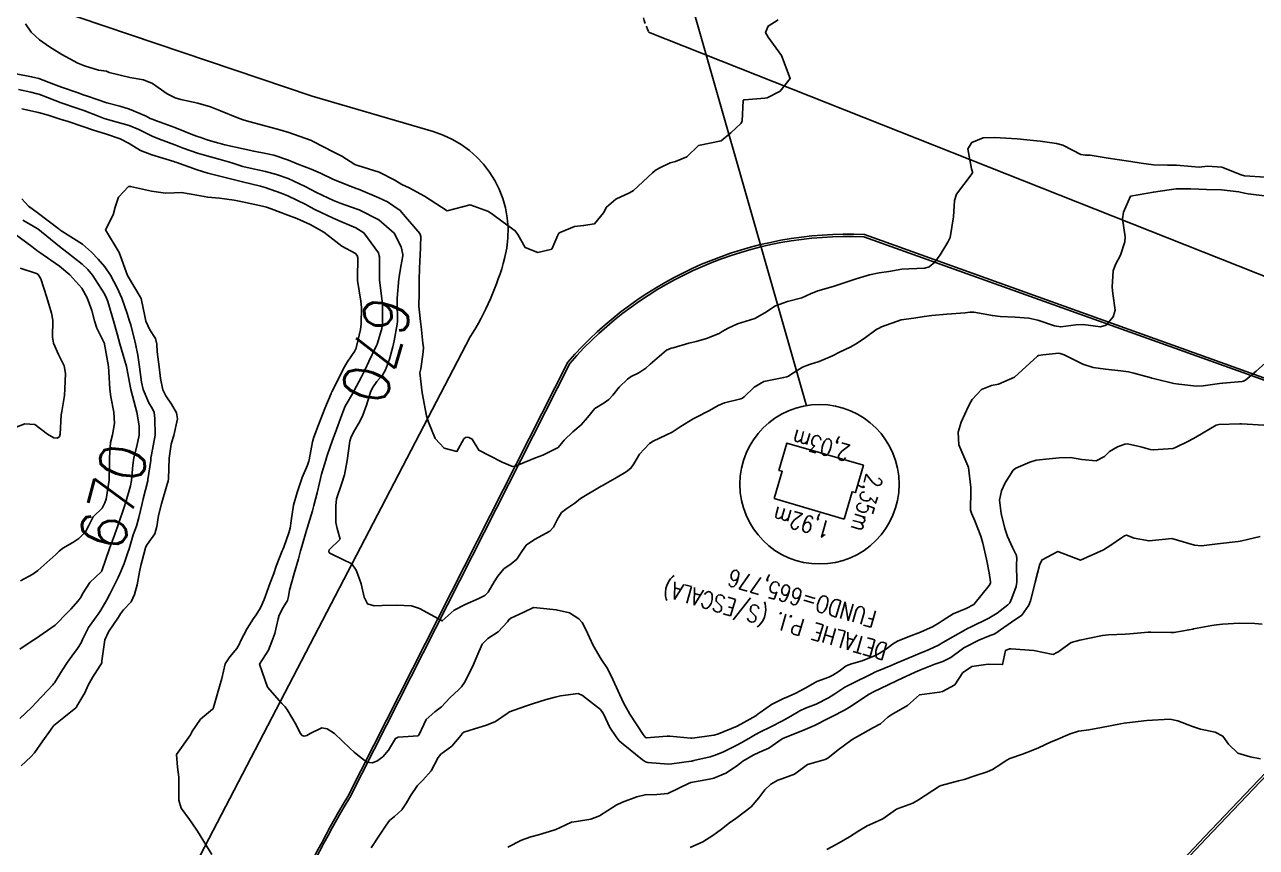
# Model space of a CAD drawing. Header units: metres. Extents: x 292545 to 299085, y 7450245 to 7463078.
# Drawn here: x 295519.6 to 295627.8, y 7462069.2 to 7462141.5 of the extents above; entities that cross this region are included whole.
import ezdxf
from ezdxf.enums import TextEntityAlignment as Align

# ---------------------------------------------------------------- set-up
doc = ezdxf.new("R2010")
doc.units = ezdxf.units.M
for name, pattern in [('CONTINUO', [0]), ('DASHED', [0.75, 0.5, -0.25]), ('TRACEJADO', [8.7, 8, -0.7])]:
    doc.linetypes.add(name, pattern=pattern)
for name, color, linetype in [('Area Verde e Lazer', 94, 'Continuous'), ('Cotas', 45, 'Continuous'), ('Curvas de Nivel 1m', 11, 'Continuous'), ('Curvas de Nivel 5m', 15, 'Continuous'), ('TEXTO', 45, 'Continuous'), ('Vias Primárias', 230, 'Continuous'), ('Vias Secundárias', 230, 'DASHED')]:
    doc.layers.add(name, color=color, linetype=linetype)
doc.styles.add('ROMANS', font='romans', dxfattribs={"height": 0.2})
doc.styles.add('Style-STANDARD', font='STANDARD.shx')

msp = doc.modelspace()

# ---------------------------------------------------------------- linework, layer by layer
at = {"layer": 'Area Verde e Lazer'}
msp.add_lwpolyline([(295623.29, 7462070.16), (295573.03, 7462016.81), (295567.7, 7462011.21, -0.225232), (295561.51, 7462008.83), (295542.91, 7462048.81, -0.21196), (295542.66, 7462062.72, -0.035445), (295548.2, 7462073.62), (295567.53, 7462111.75, -0.228628), (295593.37, 7462122.86), (295643.24, 7462104.99, -0.500009), (295642.33, 7462090.14)], format="xyb", close=True, dxfattribs=at)
at = {"layer": 'Curvas de Nivel 1m', "flags": 128}
for points, elevation in [([(295519.73, 7462141.57), (295520.21, 7462140.83), (295520.94, 7462140.16), (295521.82, 7462139.54), (295522.92, 7462138.86), (295524.31, 7462138.11), (295524.91, 7462137.86), (295526.14, 7462137.49), (295526.83, 7462137.41), (295526.9, 7462137.39), (295527.07, 7462137.3), (295528.9, 7462136.86), (295530.09, 7462136.64), (295530.89, 7462136.31), (295532.18, 7462135.42), (295532.88, 7462135.06), (295533.37, 7462134.91), (295534.87, 7462134.61), (295535.96, 7462134.28), (295536.86, 7462133.93), (295538.28, 7462133.35), (295538.85, 7462133.14), (295539.13, 7462133.05), (295540.85, 7462132.57), (295541.85, 7462132.31), (295542.84, 7462132.03), (295544.75, 7462131.36), (295544.83, 7462131.32), (295544.92, 7462131.27), (295546.82, 7462130.28), (295547.52, 7462129.94), (295548.64, 7462129.22), (295548.81, 7462129.15), (295548.91, 7462129.12), (295550.8, 7462128.53), (295552.15, 7462127.82), (295552.79, 7462127.46), (295553.42, 7462127.16), (295554.78, 7462126.42), (295556.76, 7462125.13), (295558.77, 7462125.66), (295560.39, 7462125.08), (295560.76, 7462124.81), (295561.67, 7462124.15), (295562.74, 7462123.39), (295562.96, 7462123.06), (295563.61, 7462121.93), (295564.72, 7462121.49), (295565.95, 7462121.78), (295566.47, 7462123.01), (295566.57, 7462123.18), (295566.74, 7462123.28), (295567.96, 7462123.78), (295568.75, 7462123.85), (295569.71, 7462124.01), (295570.49, 7462124.96), (295570.77, 7462125.47), (295571.57, 7462126.16), (295572.78, 7462126.73), (295573.12, 7462126.93), (295574.8, 7462128.47), (295575.04, 7462128.67), (295575.39, 7462128.9), (295576.36, 7462129.35), (295576.81, 7462129.47), (295577.81, 7462129.89), (295578.83, 7462130.87), (295580.84, 7462131.3), (295581.68, 7462132), (295582.55, 7462132.82), (295582.66, 7462133.02), (295582.75, 7462134.82), (295582.81, 7462134.89), (295582.87, 7462134.9), (295584.65, 7462135.03), (295584.88, 7462135.07), (295586.01, 7462135.66), (295586.9, 7462136.77), (295586.14, 7462138.78), (295584.95, 7462140.38), (295584.73, 7462140.79), (295584.96, 7462141.36), (295585.83, 7462141.91)], 668), ([(295518.9, 7462137.18), (295520.25, 7462136.92), (295520.89, 7462136.75), (295522.17, 7462136.26), (295522.89, 7462135.99), (295524.26, 7462135.52), (295524.88, 7462135.31), (295525.18, 7462135.21), (295526.87, 7462134.63), (295528.01, 7462134.32), (295528.86, 7462134.07), (295530.32, 7462133.44), (295530.68, 7462133.26), (295530.85, 7462133.19), (295531.24, 7462133.04), (295532.84, 7462132.47), (295534.41, 7462131.82), (295534.84, 7462131.67), (295535.05, 7462131.6), (295535.68, 7462131.38), (295536.59, 7462131.12), (295536.83, 7462131.05), (295537.24, 7462130.94), (295538.83, 7462130.59), (295539.77, 7462130.38), (295540.82, 7462130.17), (295541.53, 7462130.02), (295542.82, 7462129.58), (295543.58, 7462129.28), (295544.81, 7462128.8), (295545.63, 7462128.44), (295546.79, 7462127.9), (295548.48, 7462127.22), (295548.7, 7462127.14), (295548.78, 7462127.11), (295548.96, 7462127.04), (295550.77, 7462126.29), (295551.51, 7462125.93), (295552.62, 7462125.17), (295552.76, 7462125.03), (295554.37, 7462123.16), (295554.46, 7462122.88), (295554.39, 7462121.15), (295554.37, 7462120.81), (295554.31, 7462119.16), (295554.29, 7462117.54), (295554.27, 7462117.16), (295554.28, 7462116.78), (295554.46, 7462115.15), (295554.47, 7462114.99), (295554.63, 7462113.52), (295554.68, 7462113.15), (295554.68, 7462113.09), (295554.61, 7462112.54), (295554.46, 7462111.28), (295554.43, 7462111.15), (295554.37, 7462110.93), (295554.57, 7462109.15), (295554.96, 7462107.15), (295555.11, 7462106.57), (295555.7, 7462105.14), (295556.51, 7462104.31), (295557.62, 7462104.01), (295558.22, 7462105.11), (295558.38, 7462105.25), (295558.52, 7462105.27), (295558.67, 7462105.25), (295558.97, 7462105.1), (295559.54, 7462104.12), (295560.51, 7462103.64), (295561.58, 7462103.07), (295562.5, 7462102.69), (295562.82, 7462102.74), (295563.53, 7462103.05), (295564.51, 7462103.44), (295565.17, 7462103.69), (295566.52, 7462104.37), (295566.81, 7462104.71), (295567.03, 7462105), (295567.79, 7462105.74), (295568.54, 7462106.34), (295569.08, 7462106.98), (295569.74, 7462107.79), (295570.56, 7462108.29), (295570.96, 7462108.56), (295571.3, 7462108.95), (295571.86, 7462109.67), (295572.59, 7462110.37), (295572.93, 7462110.6), (295573.61, 7462110.93), (295574.2, 7462111.32), (295574.6, 7462111.68), (295576.04, 7462112.9), (295576.44, 7462113.07), (295576.62, 7462113.12), (295577.99, 7462113.51), (295578.63, 7462113.68), (295579.55, 7462113.94), (295580.64, 7462114.38), (295580.93, 7462114.54), (295581.45, 7462114.83), (295582.26, 7462115.21), (295582.65, 7462115.34), (295583.78, 7462115.68), (295584.66, 7462116.19), (295585.6, 7462116.79), (295586.67, 7462117.17), (295587.92, 7462117.51), (295588.67, 7462117.84), (295589.31, 7462118.11), (295590.68, 7462118.5), (295591.37, 7462118.72), (295592.34, 7462119.06), (295592.69, 7462119.18), (295593.86, 7462119.53), (295594.7, 7462119.69), (295595.55, 7462119.82), (295596.7, 7462120.01), (295597.3, 7462120.05), (295598.71, 7462120.11), (295599.11, 7462120.23), (295599.6, 7462120.62), (295600.07, 7462121.27), (295600.73, 7462122.38), (295600.85, 7462122.61), (295600.93, 7462122.8), (295601.23, 7462124.6), (295601.32, 7462126.05), (295601.5, 7462126.6), (295602.8, 7462128.3), (295602.92, 7462128.47), (295602.9, 7462128.58), (295602.81, 7462128.82), (295602.5, 7462130.59), (295602.84, 7462131.14), (295603.85, 7462131.56), (295604.84, 7462131.59), (295605.82, 7462131.53), (295606.84, 7462131.45), (295607.68, 7462131.37), (295608.84, 7462131.27), (295610.28, 7462131.05), (295610.83, 7462130.9), (295611.69, 7462130.48), (295612.43, 7462130.08), (295612.82, 7462130.04), (295613.25, 7462130.02), (295614.82, 7462129.78), (295615.6, 7462129.65), (295616.81, 7462129.47), (295617.73, 7462129.32), (295618.81, 7462129.17), (295620.03, 7462129.16), (295620.81, 7462129.16), (295622.15, 7462129.02), (295622.81, 7462128.99), (295623.54, 7462129.06), (295624.81, 7462128.98), (295626.51, 7462128.3), (295626.8, 7462128.22), (295628.64, 7462128.11)], 669), ([(295519.41, 7462134.11), (295520.87, 7462133.79), (295521.72, 7462133.54), (295522.85, 7462133.15), (295523.37, 7462133.01), (295524.84, 7462132.52), (295525.6, 7462132.25), (295526.84, 7462131.86), (295528.04, 7462131.47), (295528.83, 7462131.06), (295529.82, 7462130.44), (295530.82, 7462130.06), (295532.75, 7462129.47), (295532.81, 7462129.45), (295532.93, 7462129.41), (295534.8, 7462128.73), (295535.73, 7462128.45), (295536.8, 7462128.18), (295538.32, 7462127.81), (295538.79, 7462127.7), (295540.36, 7462127.32), (295540.78, 7462127.2), (295542.18, 7462126.7), (295542.77, 7462126.46), (295544.35, 7462125.69), (295544.76, 7462125.47), (295545.14, 7462125.27), (295546.75, 7462124.49), (295547.64, 7462124.13), (295548.74, 7462123.66), (295549.44, 7462123.21), (295550.72, 7462121.46), (295550.8, 7462121.2), (295550.81, 7462121.1), (295550.82, 7462119.2), (295550.83, 7462119.06), (295551.06, 7462117.2), (295551.09, 7462116.77), (295551.08, 7462115.2), (295551.02, 7462114.81), (295550.63, 7462113.52), (295550.54, 7462113.28), (295550.5, 7462113.2), (295549.89, 7462111.92), (295549.55, 7462111.21), (295549.23, 7462110.57), (295548.57, 7462109.32), (295548.52, 7462109.22), (295547.81, 7462107.98), (295547.5, 7462107.24), (295546.91, 7462105.62), (295546.77, 7462105.25), (295546.52, 7462104.5), (295546.2, 7462103.56), (295546.11, 7462103.25), (295545.73, 7462102.02), (295545.55, 7462101.26), (295545.35, 7462100.37), (295545.05, 7462099.26), (295544.92, 7462098.8), (295544.46, 7462097.27), (295544.45, 7462097.25), (295544.43, 7462097.19), (295544, 7462095.68), (295543.89, 7462095.28), (295543.69, 7462094.57), (295543.32, 7462093.29), (295542.91, 7462091.83), (295542.82, 7462091.29), (295542.73, 7462090.93), (295542.35, 7462090.32), (295542, 7462089.64), (295541.91, 7462089.3), (295541.61, 7462088.02), (295541.35, 7462087.31), (295541.07, 7462086.55), (295540.28, 7462085.32), (295540.99, 7462083.31), (295542.25, 7462081.88), (295542.53, 7462081.58), (295542.73, 7462081.29), (295543.49, 7462080.01), (295543.86, 7462079.28), (295544.02, 7462079.08), (295544.21, 7462079.02), (295544.42, 7462079.06), (295544.74, 7462079.26), (295545.74, 7462079.74), (295546.22, 7462079.66), (295546.85, 7462079.24), (295548.2, 7462077.96), (295548.6, 7462077.62), (295549.05, 7462077.22), (295549.7, 7462076.72), (295550.18, 7462076.67), (295550.58, 7462076.81), (295551.11, 7462077.19), (295551.6, 7462077.78), (295552.21, 7462078.82), (295552.45, 7462078.93), (295554.21, 7462079.05), (295554.31, 7462079.16), (295554.91, 7462080.47), (295555.68, 7462081.14), (295556.25, 7462081.59), (295556.99, 7462082.38), (295557.79, 7462083.11), (295558.03, 7462083.35), (295558.27, 7462083.71), (295559, 7462085.1), (295559.37, 7462086.02), (295559.85, 7462087.09), (295560.32, 7462087.58), (295561.23, 7462088.16), (295562.05, 7462089.06), (295562.17, 7462089.23), (295562.34, 7462089.38), (295563.49, 7462089.9), (295564.35, 7462090.31), (295565.52, 7462090.2), (295566.34, 7462090.11), (295567.5, 7462089.84), (295568.34, 7462089.31), (295568.61, 7462088.99), (295568.93, 7462088.38), (295569.58, 7462086.98), (295570.3, 7462085.78), (295570.83, 7462084.96), (295571.32, 7462084), (295571.77, 7462082.95), (295572.25, 7462081.93), (295572.81, 7462080.93), (295573.97, 7462079.17), (295574.15, 7462078.92), (295574.21, 7462078.87), (295574.28, 7462078.86), (295574.98, 7462078.91), (295576.1, 7462079.02), (295576.21, 7462079.01), (295576.32, 7462079), (295577.55, 7462078.88), (295578.17, 7462078.83), (295578.21, 7462078.83), (295578.25, 7462078.84), (295578.52, 7462078.87), (295579.98, 7462079.08), (295580.22, 7462079.11), (295580.59, 7462079.21), (295582.22, 7462079.9), (295582.83, 7462080.21), (295583.87, 7462080.8), (295584.08, 7462080.96), (295584.24, 7462081.08), (295585.26, 7462081.78), (295586.26, 7462082.3), (295586.59, 7462082.45), (295587.34, 7462082.76), (295588.27, 7462083.26), (295589.22, 7462083.8), (295590.28, 7462084.2), (295590.65, 7462084.36), (295591.19, 7462084.72), (295591.81, 7462085.2), (295592.29, 7462085.36), (295593.22, 7462085.62), (295594.3, 7462086.07), (295594.71, 7462086.26), (295595.36, 7462086.67), (295595.87, 7462087.1), (295596.31, 7462087.34), (295597.24, 7462087.73), (295598.33, 7462088.15), (295598.67, 7462088.29), (295599.39, 7462088.62), (295599.99, 7462088.96), (295600.34, 7462089.2), (295601.2, 7462089.74), (295602.35, 7462090.22), (295603.03, 7462090.58), (295604.37, 7462092.23), (295604.48, 7462092.45), (295604.5, 7462092.56), (295604.38, 7462093.34), (295604.13, 7462094.56), (295603.82, 7462095.97), (295603.64, 7462096.57), (295603.11, 7462097.91), (295602.81, 7462098.58), (295602.74, 7462098.87), (295602.76, 7462100.59), (295602.75, 7462100.86), (295602.54, 7462102.59), (295602.5, 7462102.76), (295601.71, 7462104.6), (295601.65, 7462105.71), (295601.9, 7462106.59), (295602.56, 7462107.98), (295602.77, 7462108.37), (295602.89, 7462108.58), (295603.69, 7462109.45), (295604.58, 7462109.79), (295605.2, 7462109.93), (295606.59, 7462110.54), (295608.61, 7462112.38), (295608.69, 7462112.43), (295609.09, 7462112.51), (295610.48, 7462112.63), (295610.61, 7462112.61), (295610.97, 7462112.49), (295612.61, 7462111.68), (295613.51, 7462111.37), (295614.6, 7462111.23), (295615.93, 7462111.09), (295616.6, 7462111), (295617.09, 7462110.9), (295618.59, 7462110.48), (295618.66, 7462110.46), (295618.91, 7462110.4), (295620.59, 7462109.99), (295621.04, 7462109.91), (295622.58, 7462109.75), (295623.16, 7462109.76), (295624.59, 7462109.98), (295624.89, 7462110.01), (295626.59, 7462110.15), (295626.71, 7462110.18), (295626.91, 7462110.3), (295627.83, 7462111.06), (295628.61, 7462111.77)], 671), ([(295519.34, 7462076.41), (295520.19, 7462077.19), (295520.52, 7462077.56), (295521.25, 7462078.59), (295521.91, 7462079.53), (295522.03, 7462079.72), (295522.22, 7462079.95), (295523.1, 7462080.66), (295524.14, 7462081.51), (295524.19, 7462081.57), (295524.24, 7462081.65), (295524.93, 7462082.83), (295525.22, 7462083.5), (295525.6, 7462084.17), (295526.29, 7462085.21), (295526.4, 7462085.38), (295526.44, 7462085.49), (295526.44, 7462085.64), (295526.7, 7462087.48), (295527.02, 7462088.18), (295527.9, 7462089.47), (295528.06, 7462089.74), (295528.34, 7462090.11), (295529, 7462090.8), (295529.3, 7462091.45), (295529.53, 7462092.29), (295529.74, 7462093.45), (295529.85, 7462093.99), (295530.22, 7462095.44), (295530.27, 7462095.58), (295530.41, 7462095.84), (295531.08, 7462096.77), (295531.26, 7462097.43), (295531.4, 7462098.39), (295531.66, 7462099.42), (295532.18, 7462101.13), (295532.26, 7462101.41), (295532.28, 7462101.6), (295532.33, 7462103.41), (295532.52, 7462104.66), (295532.7, 7462105.23), (295532.76, 7462105.41), (295533.08, 7462106.87), (295533, 7462107.41), (295532.56, 7462108.17), (295532.06, 7462108.91), (295531.79, 7462109.42), (295531.57, 7462110.41), (295531.45, 7462111.43), (295531.29, 7462112.75), (295531.26, 7462113.43), (295531.14, 7462113.94), (295530.64, 7462114.68), (295530.3, 7462115.44), (295530.21, 7462115.88), (295529.87, 7462117.45), (295528.69, 7462119.46), (295527.96, 7462121.47), (295526.74, 7462123.48), (295527.43, 7462124.8), (295527.6, 7462125.47), (295527.89, 7462126.35), (295528.78, 7462127.27), (295528.96, 7462127.28), (295530.78, 7462126.88), (295532.03, 7462126.68), (295532.78, 7462126.72), (295533.42, 7462126.76), (295534.77, 7462126.53), (295535.73, 7462126.33), (295536.77, 7462126.24), (295538.04, 7462126.08), (295538.77, 7462125.93), (295540.54, 7462125.55), (295540.76, 7462125.49), (295540.89, 7462125.45), (295541.31, 7462125.31), (295542.76, 7462124.77), (295543.56, 7462124.48), (295544.74, 7462123.94), (295545.94, 7462123.26), (295546.73, 7462122.64), (295547.52, 7462122.03), (295548.71, 7462121.4), (295548.87, 7462121.22), (295548.92, 7462121.01), (295548.88, 7462119.22), (295548.89, 7462119.01), (295549.17, 7462117.21), (295549.23, 7462116.64), (295549.22, 7462115.21), (295549.14, 7462114.71), (295548.8, 7462113.22), (295548.76, 7462113.08), (295548.62, 7462112.79), (295547.99, 7462111.84), (295547.64, 7462111.23), (295546.71, 7462109.39), (295546.63, 7462109.25), (295546.61, 7462109.21), (295546.57, 7462109.11), (295546.02, 7462107.78), (295545.82, 7462107.26), (295545.45, 7462106.35), (295545.04, 7462105.26), (295544.93, 7462104.85), (295544.63, 7462103.27), (295544.6, 7462103.17), (295544.5, 7462102.81), (295544.03, 7462101.72), (295543.88, 7462101.28), (295543.59, 7462100.41), (295543.26, 7462099.29), (295543.07, 7462097.92), (295542.96, 7462097.29), (295542.84, 7462096.88), (295542.41, 7462095.61), (295542.32, 7462095.39), (295542.28, 7462095.3), (295541.75, 7462093.95), (295541.53, 7462093.31), (295541.22, 7462092.47), (295540.81, 7462091.32), (295540.68, 7462091), (295540.35, 7462090.29), (295539.98, 7462089.68), (295539.75, 7462089.33), (295539.19, 7462088.47), (295538.6, 7462087.34), (295538.52, 7462087.13), (295538.3, 7462086.72), (295537.66, 7462085.98), (295537.27, 7462085.36), (295536.98, 7462084.07), (295536.77, 7462083.36), (295536.24, 7462081.53), (295536.2, 7462081.41), (295536.15, 7462081.37), (295535.1, 7462080.51), (295534.34, 7462079.39), (295534.3, 7462079.3), (295534.21, 7462079.12), (295532.99, 7462077.41), (295533.07, 7462076.3), (295533.2, 7462075.4), (295533.18, 7462074.38), (295533.19, 7462073.4), (295533.41, 7462072.68), (295534.13, 7462071.68), (295534.34, 7462071.39), (295534.83, 7462070.67), (295535.61, 7462069.37), (295536.09, 7462068.62)], 672), ([(295519.23, 7462080.57), (295520.24, 7462081.52), (295520.26, 7462081.54), (295520.28, 7462081.56), (295520.66, 7462081.97), (295522.12, 7462083.53), (295522.19, 7462083.6), (295522.27, 7462083.7), (295522.97, 7462084.84), (295523.42, 7462085.52), (295523.78, 7462086.03), (295524.3, 7462086.71), (295524.61, 7462087.21), (295524.73, 7462087.51), (295525.27, 7462088.56), (295525.94, 7462089.49), (295526.11, 7462089.72), (295526.34, 7462090.09), (295526.86, 7462090.98), (295527.12, 7462091.48), (295527.86, 7462092.95), (295528.11, 7462093.46), (295528.39, 7462094.17), (295528.72, 7462095.13), (295528.82, 7462095.46), (295529.19, 7462096.69), (295529.46, 7462097.45), (295529.68, 7462098.2), (295529.97, 7462099.44), (295530.06, 7462099.84), (295530.46, 7462101.44), (295530.47, 7462101.54), (295530.72, 7462103.22), (295530.74, 7462103.44), (295530.8, 7462103.73), (295531.1, 7462105.43), (295531.08, 7462106.9), (295531.02, 7462107.43), (295530.88, 7462107.76), (295530.56, 7462108.28), (295530.06, 7462109.45), (295529.91, 7462110.11), (295529.75, 7462111.45), (295529.58, 7462112.48), (295529.38, 7462113.45), (295528.97, 7462115.12), (295528.87, 7462115.46), (295528.65, 7462116.14), (295528.18, 7462117.46), (295527.77, 7462118.37), (295527.19, 7462119.48), (295526.7, 7462120.21), (295526.12, 7462120.9), (295525.53, 7462121.5), (295524.72, 7462122.2), (295522.9, 7462123.37), (295522.74, 7462123.48), (295522.67, 7462123.53), (295520.76, 7462125), (295520.43, 7462125.22), (295519.99, 7462125.56), (295519.4, 7462126.2)], 671), ([(295519.29, 7462092.65), (295520.38, 7462093.25), (295520.82, 7462093.55), (295522.4, 7462094.95), (295522.68, 7462095.25), (295522.99, 7462095.52), (295523.89, 7462096.03), (295524.42, 7462096.38), (295524.98, 7462096.95), (295525.3, 7462097.5), (295525.66, 7462098.28), (295526.45, 7462099.02), (295526.69, 7462099.49), (295526.8, 7462099.83), (295527.07, 7462101.48), (295527.1, 7462102.87), (295527.09, 7462103.47), (295527.19, 7462104.8), (295527.37, 7462105.47), (295527.55, 7462106.46), (295527.47, 7462107.47), (295527.23, 7462108.81), (295527.14, 7462109.47), (295527.05, 7462111.01), (295527, 7462111.48), (295526.66, 7462113.44), (295526.65, 7462113.48), (295526.62, 7462113.55), (295526, 7462114.85), (295525.79, 7462115.49), (295525.54, 7462116.38), (295525.15, 7462117.5), (295524.68, 7462118.34), (295523.61, 7462119.52), (295522.7, 7462120.27), (295520.88, 7462121.55), (295520.71, 7462121.67), (295520.28, 7462122), (295518.74, 7462123.14)], 669), ([(295518.53, 7462105.99), (295519.67, 7462106.44), (295520.54, 7462106.38), (295521.65, 7462105.54), (295522.2, 7462105.21), (295522.52, 7462105.19), (295522.72, 7462105.33), (295522.77, 7462105.53), (295522.86, 7462107.22), (295522.91, 7462107.53), (295523.15, 7462108.94), (295523.19, 7462109.52), (295523.25, 7462110.86), (295523.13, 7462111.52), (295522.61, 7462112.54), (295522.19, 7462113.53), (295522.1, 7462114.06), (295522.13, 7462115.54), (295522.02, 7462116.17), (295521.59, 7462117.54), (295521.06, 7462119.18), (295520.83, 7462119.55), (295520.69, 7462119.63), (295519.24, 7462120.11)], 668), ([(295550.09, 7462069.2), (295550.89, 7462070.42), (295551.39, 7462071.19), (295551.71, 7462071.6), (295552.13, 7462071.95), (295552.77, 7462072.54), (295553.18, 7462073.17), (295553.54, 7462073.78), (295554.16, 7462074.68), (295554.61, 7462075.15), (295555.35, 7462075.97), (295555.97, 7462077.13), (295556.2, 7462077.43), (295557.18, 7462078.14), (295558, 7462079.11), (295558.09, 7462079.24), (295558.22, 7462079.35), (295559.53, 7462079.78), (295560.23, 7462079.98), (295561.01, 7462080.29), (295562.12, 7462081.06), (295562.19, 7462081.11), (295562.24, 7462081.15), (295563.64, 7462081.66), (295564.25, 7462081.85), (295565.46, 7462082.22), (295566.25, 7462082.45), (295566.72, 7462082.54), (295568.26, 7462082.75), (295568.65, 7462082.59), (295570.24, 7462081.35), (295570.48, 7462080.97), (295571.04, 7462079.78), (295571.6, 7462078.95), (295571.87, 7462078.61), (295572.21, 7462078.31), (295573.92, 7462076.92), (295574.19, 7462076.77), (295574.4, 7462076.71), (295576.19, 7462076.55), (295576.5, 7462076.58), (295578.19, 7462076.81), (295578.24, 7462076.82), (295578.43, 7462076.87), (295579.85, 7462077.2), (295580.2, 7462077.3), (295580.98, 7462077.61), (295582.21, 7462078.21), (295582.6, 7462078.42), (295583.25, 7462078.81), (295583.85, 7462079.17), (295584.22, 7462079.36), (295585.18, 7462079.83), (295586.23, 7462080.35), (295586.96, 7462080.77), (295587.75, 7462081.24), (295588.24, 7462081.46), (295589.16, 7462081.83), (295590.26, 7462082.38), (295590.48, 7462082.51), (295590.8, 7462082.72), (295591.69, 7462083.3), (295592.27, 7462083.61), (295594.12, 7462084.52), (295594.28, 7462084.6), (295594.34, 7462084.62), (295594.47, 7462084.68), (295595.75, 7462085.21), (295596.29, 7462085.44), (295597.69, 7462086.03), (295598.3, 7462086.29), (295598.54, 7462086.38), (295599.09, 7462086.62), (295599.91, 7462087.01), (295600.31, 7462087.23), (295601.18, 7462087.74), (295602.33, 7462088.39), (295602.46, 7462088.46), (295602.74, 7462088.58), (295604.34, 7462089.38), (295605.08, 7462089.82), (295606.02, 7462090.54), (295606.18, 7462090.72), (295606.36, 7462091.13), (295606.75, 7462092.16), (295606.81, 7462092.54), (295606.78, 7462094.15), (295606.8, 7462094.54), (295606.76, 7462094.89), (295606.41, 7462095.58), (295605.97, 7462096.54), (295605.74, 7462097.24), (295605.43, 7462098.55), (295605.29, 7462099.73), (295605.45, 7462100.55), (295605.78, 7462101.25), (295606.49, 7462102.36), (295606.71, 7462102.54), (295607.94, 7462103.08), (295608.5, 7462103.24), (295609.64, 7462103.37), (295610.51, 7462103.45), (295611.52, 7462103.47), (295612.51, 7462103.32), (295613.76, 7462103.2), (295614.51, 7462103.58), (295614.94, 7462104.02), (295615.64, 7462104.43), (295616.28, 7462104.66), (295616.53, 7462104.68), (295617.69, 7462104.41), (295618.52, 7462104.18), (295618.78, 7462104.14), (295620.52, 7462104.27), (295620.59, 7462104.3), (295620.74, 7462104.37), (295621.93, 7462104.95), (295622.53, 7462105.27), (295624.32, 7462106.32), (295624.54, 7462106.37), (295626.4, 7462106.45), (295626.54, 7462106.45), (295628.49, 7462106.33)], 672), ([(295562.1, 7462069.25), (295563.28, 7462069.87), (295564.11, 7462070.16), (295564.79, 7462070.35), (295566.12, 7462070.75), (295566.31, 7462070.82), (295566.69, 7462071), (295567.67, 7462071.45), (295568.13, 7462071.53), (295569.39, 7462071.71), (295570.13, 7462072.02), (295571.6, 7462072.95), (295572.15, 7462073.23), (295573.41, 7462073.67), (295574.15, 7462073.87), (295575.18, 7462073.89), (295576.15, 7462073.98), (295578.02, 7462074.87), (295578.12, 7462074.92), (295578.16, 7462074.93), (295579.79, 7462075.23), (295580.17, 7462075.32), (295581.25, 7462075.76), (295582.19, 7462076.38), (295582.43, 7462076.58), (295582.74, 7462076.81), (295583.65, 7462077.35), (295584.2, 7462077.6), (295585.03, 7462077.97), (295586.19, 7462078.78), (295586.25, 7462078.81), (295588.22, 7462079.6), (295589.02, 7462079.95), (295590.23, 7462080.55), (295590.35, 7462080.61), (295590.57, 7462080.73), (295591.67, 7462081.29), (295592.25, 7462081.65), (295592.88, 7462082.08), (295593.83, 7462082.69), (295594.27, 7462082.93), (295595.44, 7462083.5), (295596.28, 7462083.9), (295597.86, 7462084.64), (295598.28, 7462084.82), (295599.59, 7462085.32), (295600.29, 7462085.58), (295600.99, 7462085.91), (295601.92, 7462086.59), (295602.14, 7462086.76), (295602.31, 7462086.85), (295603.45, 7462087.44), (295604.32, 7462087.78), (295604.88, 7462088), (295605.66, 7462088.55), (295606.05, 7462088.83), (295606.34, 7462089.01), (295607.23, 7462089.65), (295607.85, 7462090.52), (295607.99, 7462090.89), (295608.37, 7462092.38), (295608.4, 7462092.52), (295608.81, 7462094.11), (295609.03, 7462094.51), (295610.41, 7462095.24), (295612.4, 7462094.47), (295614.41, 7462095.37), (295615.07, 7462095.78), (295615.98, 7462096.42), (295616.25, 7462096.6), (295616.43, 7462096.65), (295617.12, 7462096.41), (295618.42, 7462096.16), (295620.42, 7462096.37), (295622.42, 7462095.78), (295623.03, 7462095.73), (295624.42, 7462095.91), (295626.23, 7462096.11), (295626.42, 7462096.14), (295626.55, 7462096.17), (295627.07, 7462096.29), (295628.17, 7462096.54)], 673), ([(295578.1, 7462069.24), (295579.23, 7462069.74), (295580.11, 7462070.3), (295580.43, 7462070.53), (295580.87, 7462070.84), (295581.57, 7462071.39), (295582.13, 7462071.79), (295583.45, 7462072.81), (295584.15, 7462073.59), (295584.66, 7462074.29), (295585.2, 7462074.79), (295585.82, 7462075.14), (295586.17, 7462075.27), (295587.27, 7462075.67), (295588.19, 7462076.36), (295588.41, 7462076.53), (295589.15, 7462076.74), (295589.96, 7462076.97), (295590.2, 7462077.08), (295591.11, 7462077.82), (295592.21, 7462078.63), (295592.33, 7462078.71), (295594.22, 7462079.76), (295594.81, 7462080.1), (295595.48, 7462080.67), (295595.92, 7462080.98), (295596.24, 7462081.16), (295597.2, 7462081.7), (295598.26, 7462082.63), (295600, 7462082.88), (295600.27, 7462082.94), (295601.34, 7462083.53), (295602.06, 7462084.59), (295602.19, 7462084.68), (295602.28, 7462084.74), (295602.84, 7462085.14), (295604.29, 7462085.34), (295605.55, 7462085.29), (295605.81, 7462086.54), (295606.17, 7462086.67), (295606.31, 7462086.69), (295608.3, 7462086.52), (295610, 7462086.19), (295610.3, 7462086.35), (295610.39, 7462086.4), (295610.52, 7462086.49), (295611.56, 7462087.23), (295612.32, 7462087.45), (295613.17, 7462087.61), (295614.32, 7462087.86), (295614.85, 7462087.91), (295616.33, 7462087.98), (295616.73, 7462088.01), (295618.33, 7462088.14), (295618.57, 7462088.15), (295620.33, 7462088.1), (295620.58, 7462088.11), (295621.93, 7462088.35), (295622.27, 7462088.41), (295622.33, 7462088.43), (295623.93, 7462088.74), (295624.34, 7462088.8), (295624.87, 7462088.86), (295626.34, 7462088.93), (295627.71, 7462088.91), (295628.34, 7462088.85)], 674)]:
    msp.add_lwpolyline(points, dxfattribs=dict(at, elevation=elevation))
at = {"layer": 'Curvas de Nivel 5m', "flags": 128}
for points, elevation in [([(295519.12, 7462135.81), (295520.19, 7462135.56), (295520.74, 7462135.41), (295520.88, 7462135.38), (295521.14, 7462135.29), (295522.87, 7462134.62), (295524.23, 7462134.15), (295524.86, 7462133.94), (295526.05, 7462133.49), (295526.63, 7462133.26), (295526.85, 7462133.19), (295527.24, 7462133.08), (295528.84, 7462132.62), (295529.68, 7462132.28), (295530.84, 7462131.7), (295531.49, 7462131.42), (295532.83, 7462130.93), (295533.57, 7462130.65), (295534.82, 7462130.21), (295535.46, 7462130.02), (295536.82, 7462129.66), (295537.84, 7462129.35), (295538.81, 7462129.04), (295539.19, 7462128.95), (295540.8, 7462128.6), (295541.77, 7462128.33), (295542.79, 7462127.97), (295544.29, 7462127.27), (295544.78, 7462127.02), (295545.29, 7462126.75), (295546.77, 7462126.05), (295547.35, 7462125.82), (295548.76, 7462125.32), (295549.04, 7462125.22), (295550.75, 7462124.36), (295552.11, 7462123.19), (295552.72, 7462121.98), (295552.86, 7462121.32), (295552.86, 7462121.18), (295552.7, 7462120.26), (295552.54, 7462119.34), (295552.51, 7462119.18), (295552.38, 7462117.47), (295552.37, 7462117.18), (295552.4, 7462115.43), (295552.38, 7462115.18), (295552.1, 7462113.72), (295551.98, 7462113.19), (295551.69, 7462112.11), (295551.34, 7462111.19), (295551.07, 7462110.71), (295550.58, 7462110.15), (295550.19, 7462109.59), (295550.03, 7462109.21), (295549.68, 7462108.08), (295549.34, 7462107.21), (295549.1, 7462106.65), (295548.53, 7462105.71), (295548.3, 7462105.22), (295548.22, 7462104.92), (295547.99, 7462103.23), (295547.75, 7462101.96), (295547.51, 7462101.23), (295547.05, 7462099.84), (295546.97, 7462099.24), (295546.97, 7462097.78), (295547.11, 7462097.24), (295547.35, 7462096.31), (295546.4, 7462095.38), (295546.38, 7462095.27), (295546.38, 7462095.25), (295546.4, 7462095.12), (295546.7, 7462094.95), (295548.39, 7462094.13), (295548.76, 7462093.6), (295548.92, 7462093.22), (295549.2, 7462092.39), (295549.47, 7462091.21), (295549.77, 7462090.63), (295550.35, 7462090.47), (295551.05, 7462090.49), (295552.35, 7462090.51), (295553.63, 7462090.45), (295554.34, 7462090.22), (295556.33, 7462089.13), (295557.37, 7462090.09), (295558.35, 7462090.57), (295559.55, 7462091.09), (295560.08, 7462091.36), (295560.36, 7462091.67), (295560.89, 7462092.56), (295561.21, 7462093.07), (295561.75, 7462093.71), (295562.39, 7462094.15), (295562.89, 7462094.56), (295563.21, 7462095.05), (295563.69, 7462095.77), (295564.42, 7462096.28), (295565.77, 7462097.02), (295566.09, 7462097.35), (295566.44, 7462098.08), (295566.8, 7462098.65), (295567.28, 7462099), (295567.97, 7462099.48), (295568.46, 7462099.87), (295570.3, 7462100.96), (295570.42, 7462101.02), (295570.47, 7462101.05), (295571.69, 7462101.75), (295572.49, 7462102.23), (295572.9, 7462102.54), (295573.17, 7462102.93), (295573.66, 7462103.78), (295574.52, 7462104.7), (295574.87, 7462104.91), (295576.53, 7462105.71), (295577.24, 7462106.18), (295578.37, 7462106.87), (295578.48, 7462106.93), (295578.54, 7462106.96), (295579.8, 7462107.61), (295580.56, 7462108.05), (295581.12, 7462108.28), (295582.57, 7462108.62), (295582.71, 7462108.68), (295582.86, 7462108.82), (295583.73, 7462109.66), (295584.59, 7462110.16), (295586.33, 7462110.52), (295586.59, 7462110.56), (295586.74, 7462110.62), (295586.94, 7462110.77), (295587.96, 7462111.4), (295588.6, 7462111.66), (295589.43, 7462111.91), (295590.61, 7462112.41), (295591.21, 7462112.72), (295592.15, 7462113.18), (295592.62, 7462113.43), (295593.39, 7462113.94), (295594.41, 7462114.68), (295594.55, 7462114.77), (295594.64, 7462114.82), (295594.92, 7462114.95), (295596.65, 7462115.57), (295597.74, 7462115.73), (295598.66, 7462115.86), (295599.32, 7462115.96), (295600.66, 7462116.07), (295602.27, 7462116.19), (295602.66, 7462116.24), (295603.01, 7462116.23), (295604.66, 7462115.95), (295605.34, 7462115.87), (295606.66, 7462115.81), (295607.86, 7462115.73), (295608.65, 7462115.54), (295610.11, 7462115.04), (295610.65, 7462114.95), (295611.99, 7462115.13), (295612.64, 7462115.17), (295614.14, 7462114.95), (295614.64, 7462115.09), (295615.25, 7462115.83), (295615.45, 7462116.43), (295615.24, 7462117.87), (295615.16, 7462118.44), (295615.26, 7462119.88), (295615.46, 7462120.43), (295615.9, 7462121.25), (295616.3, 7462122.42), (295616.31, 7462122.86), (295616.09, 7462124.43), (295616.18, 7462125.01), (295616.78, 7462126.42), (295618.79, 7462126.79), (295620.17, 7462127), (295620.79, 7462127.06), (295622.08, 7462127.06), (295622.79, 7462127.03), (295623.47, 7462127.02), (295624.79, 7462127), (295626.29, 7462126.8), (295626.79, 7462126.7), (295627.13, 7462126.64), (295628.78, 7462126.43)], 670), ([(295519.23, 7462086.64), (295520.31, 7462087.38), (295520.61, 7462087.56), (295522.33, 7462088.77), (295522.71, 7462089.14), (295523.07, 7462089.52), (295523.71, 7462090.15), (295524.35, 7462090.89), (295524.6, 7462091.26), (295524.74, 7462091.51), (295525.37, 7462092.5), (295526.38, 7462093.45), (295526.42, 7462093.49), (295526.43, 7462093.54), (295527.11, 7462095.48), (295527.46, 7462096.43), (295527.83, 7462097.47), (295528.45, 7462099.3), (295528.49, 7462099.43), (295528.5, 7462099.46), (295528.94, 7462100.98), (295529.03, 7462101.45), (295529.15, 7462102.8), (295529.24, 7462103.45), (295529.49, 7462104.47), (295529.72, 7462105.45), (295529.71, 7462106.27), (295529.49, 7462107.45), (295529.12, 7462108.91), (295528.97, 7462109.46), (295528.59, 7462111.46), (295528, 7462113.47), (295527.76, 7462114.34), (295527.46, 7462115.47), (295526.96, 7462117.18), (295526.85, 7462117.48), (295526.67, 7462117.84), (295525.61, 7462119.5), (295525.2, 7462120), (295524.7, 7462120.47), (295523.36, 7462121.52), (295522.72, 7462122.02), (295520.82, 7462123.55), (295520.74, 7462123.6), (295519.49, 7462124.31)], 670), ([(295590.1, 7462069.07), (295591.18, 7462069.64), (295592.11, 7462070.17), (295592.92, 7462070.7), (295593.66, 7462071.15), (295594.12, 7462071.34), (295595.04, 7462071.76), (295596.14, 7462072.54), (295596.22, 7462072.59), (295596.39, 7462072.66), (295597.66, 7462073.14), (295598.15, 7462073.41), (295600.02, 7462074.61), (295600.16, 7462074.67), (295601.68, 7462075.08), (295602.17, 7462075.22), (295603.12, 7462075.52), (295604.18, 7462075.87), (295604.65, 7462076.08), (295605.38, 7462076.55), (295605.85, 7462076.88), (295606.19, 7462077.05), (295607.29, 7462077.44), (295608.2, 7462077.77), (295608.71, 7462078), (295609.82, 7462078.5), (295610.21, 7462078.67), (295611.47, 7462079.23), (295612.22, 7462079.44), (295613.12, 7462079.56), (295614.23, 7462079.77), (295615.91, 7462080.1), (295616.23, 7462080.15), (295616.47, 7462080.18), (295618.23, 7462080.4), (295620.23, 7462080.51), (295620.94, 7462080.36), (295622.23, 7462079.85), (295622.94, 7462079.63), (295624.22, 7462079.36), (295624.9, 7462079), (295625.39, 7462078.31), (295626.2, 7462077.51), (295627.29, 7462077.2), (295628.19, 7462077.03)], 675)]:
    msp.add_lwpolyline(points, dxfattribs=dict(at, elevation=elevation))
at = {"layer": 'TEXTO', "linetype": 'TRACEJADO', "flags": 128}
msp.add_lwpolyline([(295591.64, 7462098.08), (295585.49, 7462099.87)], dxfattribs=at)
at = {"layer": 'TEXTO', "linetype": 'CONTINUO'}
for points in [[(295588.33, 7462108.03, 0), (295575.19, 7462154.04, 0)], [(295591.64, 7462098.08, 0), (295592.33, 7462100.48, 0), (295592.62, 7462100.4, 0), (295593.32, 7462102.8, 0), (295586.6, 7462104.75, 0), (295585.9, 7462102.35, 0), (295586.19, 7462102.27, 0), (295585.49, 7462099.87, 0)]]:
    msp.add_polyline3d(points, dxfattribs=at)
msp.add_circle((295589.47, 7462101.13), 7, dxfattribs=at)
at = {"layer": 'Vias Primárias', "elevation": 685.2}
msp.add_lwpolyline([(295306.82, 7462046.8), (295308.81, 7462057.02, -0.32934), (295318.27, 7462065.72), (295344.84, 7462072.11), (295369.4, 7462079.92, 0.049824), (295392.54, 7462093.57, 0.039769), (295411.99, 7462110.95, 0.054651), (295418.41, 7462117.68, -0.43331), (295429.42, 7462118.79, 0.384862), (295445.31, 7462119.77, 0.085465), (295462.79, 7462132.61, 0.062581), (295476.09, 7462144.81, -0.15044), (295492.74, 7462150.67, -0.072891), (295515.21, 7462145.26), (295544.9, 7462135.21), (295555.54, 7462132.1, -0.407323), (295561.81, 7462120.97, -0.075742), (295558.79, 7462114.07), (295505.81, 7462012.41), (295481.77, 7461970.02)], format="xyb", dxfattribs=at)
at = {"layer": 'Vias Primárias'}
msp.add_lwpolyline([(295574.46, 7462140.84), (295645.16, 7462112.83), (295703.89, 7462081.64, -0.049884), (295763.45, 7462041.94, -0.022696), (295813.09, 7461997.24), (295894.99, 7461894.39), (295937.84, 7461841.48), (295969.83, 7461806.2, 0.031215), (295999.87, 7461776.98, 0.007964), (296044.9, 7461740.4), (296071.18, 7461720.44), (296086.9, 7461707.96), (296109.27, 7461691.98, 0.07002), (296121.31, 7461685.7), (296146.68, 7461674.85), (296178.55, 7461661.15), (296211.68, 7461646.8), (296258.11, 7461626.88)], format="xyb", dxfattribs=at)
msp.add_lwpolyline([(295623.43, 7462070.02), (295573.17, 7462016.67), (295567.85, 7462011.07, -0.229129), (295561.38, 7462008.64), (295542.73, 7462048.72, -0.21196), (295542.48, 7462062.8, -0.035424), (295548.03, 7462073.71), (295567.36, 7462111.86, -0.229073), (295593.41, 7462123.06), (295643.34, 7462105.16, -0.50046), (295642.46, 7462089.99)], format="xyb", close=True, dxfattribs=at)
at = {"layer": 'Vias Secundárias', "elevation": 699.68}
msp.add_lwpolyline([(295574.46, 7462140.84, -0.076183), (295573.41, 7462145.01), (295580.24, 7462167.74, -0.431525), (295585.76, 7462170.55, 0.014036), (295594.23, 7462166.76), (295611.22, 7462162.44), (295666.03, 7462145.49), (295702.01, 7462131.97), (295743.07, 7462111.15), (295743.07, 7462111.15)], format="xyb", dxfattribs=at)

# ---------------------------------------------------------------- texts
at = {"layer": 'Cotas', "style": 'Style-STANDARD'}
for rotation, p in [(253.8698, (295550.56, 7462112.94, 670)), (74.8821, (295527.43, 7462100.04, 670))]:
    msp.add_text('670', height=4, rotation=rotation, dxfattribs=at).set_placement(p, align=Align.MIDDLE_CENTER)
at = {"layer": 'TEXTO', "style": 'ROMANS', "width": 0.8}
for s, rotation, p in [('2,03m', 163.7859, (295592.27, 7462104.53)), ('2,35m', 253.7859, (295593.62, 7462102.16)), ('1,92m', 163.7859, (295590.59, 7462097.78)), ('FUNDO=665,776', 163.7859, (295594.59, 7462089.96)), ('DETALHE P.I. (S/ESCALA)', 163.7859, (295595.56, 7462087.1))]:
    msp.add_text(s, height=1.5, rotation=rotation, dxfattribs=at).set_placement(p)

doc.saveas('drawing.dxf')
